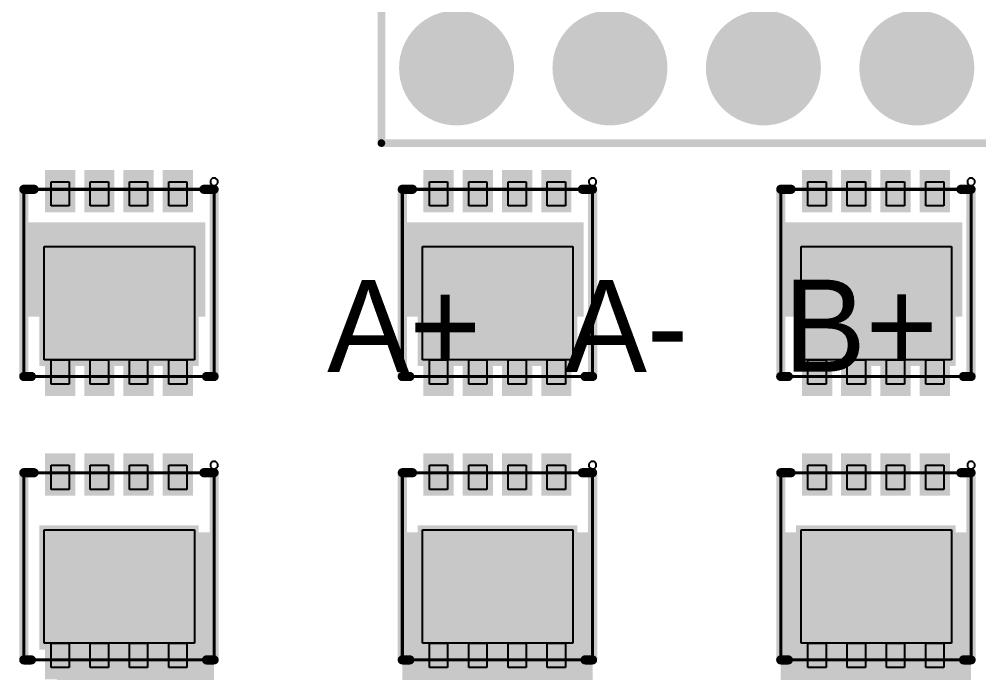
# Model space of a CAD drawing. Header units: millimetres. Extents: x 18.6 to 91.5, y 20.1 to 88.8.
# Drawn here: x 43.85 to 59.74, y 61.72 to 72.66 of the extents above; entities that cross this region are included whole.
import ezdxf

# ---------------------------------------------------------------- set-up
doc = ezdxf.new("R2010")
doc.units = ezdxf.units.MM
for name, color, linetype in [('BottomLayer', 5, 'Continuous'), ('BottomSolder', 6, 'Continuous'), ('Mechanical15', 56, 'Continuous'), ('Mechanical6', 56, 'Continuous'), ('MidLayer1', 16, 'Continuous'), ('MidLayer2', 76, 'Continuous'), ('MultiLayer', 9, 'Continuous'), ('PadHoleLayer', 156, 'Continuous'), ('TopLayer', 1, 'Continuous'), ('TopOverlay', 2, 'Continuous'), ('TopPaste', 8, 'Continuous'), ('TopSolder', 216, 'Continuous')]:
    doc.layers.add(name, color=color, linetype=linetype)

# ---------------------------------------------------------------- blocks, each defined once
blk = doc.blocks.new('PDFN3X3_8L_4')
at = {"layer": 'Mechanical15'}
for p, q in [((-1.125, 1.675), (-1.125, 1.675)), ((-1.125, 1.675), (-0.825, 1.675)), ((-1.125, 1.275), (-1.125, 1.675)), ((-0.825, 1.675), (-0.825, 1.275)), ((-0.475, 1.675), (-0.475, 1.675)), ((-0.475, 1.675), (-0.175, 1.675)), ((-0.475, 1.275), (-0.475, 1.675)), ((-0.175, 1.675), (-0.175, 1.275)), ((0.175, 1.675), (0.175, 1.675)), ((0.175, 1.675), (0.475, 1.675)), ((0.175, 1.275), (0.175, 1.675)), ((0.475, 1.675), (0.475, 1.275)), ((0.825, 1.675), (0.825, 1.675)), ((0.825, 1.675), (1.125, 1.675)), ((0.825, 1.275), (0.825, 1.675)), ((1.125, 1.675), (1.125, 1.275)), ((-1.25, 1.275), (-1.25, 1.275)), ((-1.25, 1.275), (1.24, 1.275)), ((-1.25, -0.605), (-1.25, 1.275)), ((-0.825, 1.275), (-1.125, 1.275)), ((-0.175, 1.275), (-0.475, 1.275)), ((0.475, 1.275), (0.175, 1.275)), ((1.125, 1.275), (0.825, 1.275)), ((1.24, 1.275), (1.24, -0.605)), ((1.24, -0.605), (-1.25, -0.605)), ((-1.125, -1.675), (-1.125, -1.275)), ((-1.125, -1.275), (-0.825, -1.275)), ((-0.825, -1.275), (-0.825, -1.675)), ((-0.475, -1.675), (-0.475, -1.275)), ((-0.475, -1.275), (-0.175, -1.275)), ((-0.175, -1.275), (-0.175, -1.675)), ((0.175, -1.675), (0.175, -1.275)), ((0.175, -1.275), (0.475, -1.275)), ((0.475, -1.275), (0.475, -1.675)), ((0.825, -1.675), (0.825, -1.275)), ((0.825, -1.275), (1.125, -1.275)), ((1.125, -1.275), (1.125, -1.675)), ((-1.6, -1.615), (-1.635, -1.65)), ((-1.635, -1.65), (-1.635, -1.675)), ((-1.635, -1.675), (-1.635, -1.7)), ((-1.635, -1.7), (-1.6, -1.735)), ((-1.55, -1.615), (-1.6, -1.615)), ((-1.6, -1.735), (-1.55, -1.735)), ((-1.515, -1.65), (-1.55, -1.615)), ((-1.55, -1.735), (-1.515, -1.7)), ((-1.515, -1.675), (-1.515, -1.65)), ((-1.515, -1.675), (-1.515, -1.675)), ((-1.515, -1.7), (-1.515, -1.675)), ((-0.825, -1.675), (-1.125, -1.675)), ((-0.825, -1.675), (-0.825, -1.675)), ((-0.175, -1.675), (-0.475, -1.675)), ((-0.175, -1.675), (-0.175, -1.675)), ((0.475, -1.675), (0.175, -1.675)), ((0.475, -1.675), (0.475, -1.675)), ((1.125, -1.675), (0.825, -1.675)), ((1.125, -1.675), (1.125, -1.675))]:
    blk.add_line(p, q, dxfattribs=at)
at = {"layer": 'Mechanical15', "const_width": 0.0508}
for points in [[(1.575, 1.55), (-1.575, 1.55)], [(-1.575, 1.55), (-1.575, -1.55)], [(1.575, 1.55), (1.575, -1.55)], [(1.575, -1.55), (-1.575, -1.55)]]:
    blk.add_lwpolyline(points, dxfattribs=at)
at = {"layer": 'Mechanical15', "const_width": 0.0254}
for points in [[(-1.588, 1.55, 1), (-1.562, 1.55, 1)], [(-1.588, 1.55, 1), (-1.562, 1.55, 1)], [(1.562, 1.55, 1), (1.588, 1.55, 1)], [(1.562, 1.55, 1), (1.588, 1.55, 1)], [(-1.588, -1.55, 1), (-1.562, -1.55, 1)], [(-1.588, -1.55, 1), (-1.562, -1.55, 1)], [(1.562, -1.55, 1), (1.588, -1.55, 1)], [(1.562, -1.55, 1), (1.588, -1.55, 1)]]:
    blk.add_lwpolyline(points, format="xyb", close=True, dxfattribs=at)
at = {"layer": 'TopLayer'}
for points in [[(-0.775, 1.82), (-1.175, 1.82), (-0.775, 1.22), (-1.175, 1.22)], [(-0.125, 1.82), (-0.525, 1.82), (-0.125, 1.22), (-0.525, 1.22)], [(0.525, 1.82), (0.125, 1.82), (0.525, 1.22), (0.125, 1.22)], [(1.175, 1.82), (0.775, 1.82), (1.175, 1.22), (0.775, 1.22)], [(-1.27, -0.628), (1.27, -0.628), (-1.27, 1.328), (1.27, 1.328)], [(-0.775, -1.22), (-1.175, -1.22), (-0.775, -1.82), (-1.175, -1.82)], [(-0.125, -1.22), (-0.525, -1.22), (-0.125, -1.82), (-0.525, -1.82)], [(0.525, -1.22), (0.125, -1.22), (0.525, -1.82), (0.125, -1.82)], [(1.175, -1.22), (0.775, -1.22), (1.175, -1.82), (0.775, -1.82)]]:
    blk.add_solid(points, dxfattribs=at)
at = {"layer": 'TopOverlay', "const_width": 0.152}
for points in [[(-1.575, 1.55), (-1.575, -1.55)], [(-1.45, 1.55), (-1.575, 1.55)], [(1.576, 1.55), (1.45, 1.55)], [(1.575, 1.55), (1.575, -1.55)], [(-1.406, -1.55), (-1.575, -1.55)], [(1.575, -1.55), (1.406, -1.55)]]:
    blk.add_lwpolyline(points, dxfattribs=at)
at = {"layer": 'TopOverlay', "const_width": 0.076}
for points in [[(-1.613, 1.55, 1), (-1.537, 1.55, 1)], [(-1.613, 1.55, 1), (-1.537, 1.55, 1)], [(-1.488, 1.55, 1), (-1.412, 1.55, 1)], [(1.412, 1.55, 1), (1.488, 1.55, 1)], [(1.537, 1.55, 1), (1.613, 1.55, 1)], [(1.538, 1.55, 1), (1.614, 1.55, 1)], [(-1.613, -1.55, 1), (-1.537, -1.55, 1)], [(-1.613, -1.55, 1), (-1.537, -1.55, 1)], [(-1.444, -1.55, 1), (-1.368, -1.55, 1)], [(1.368, -1.55, 1), (1.444, -1.55, 1)], [(1.537, -1.55, 1), (1.613, -1.55, 1)], [(1.537, -1.55, 1), (1.613, -1.55, 1)]]:
    blk.add_lwpolyline(points, format="xyb", close=True, dxfattribs=at)
at = {"layer": 'TopPaste'}
for points in [[(-0.775, 1.82), (-1.175, 1.82), (-0.775, 1.22), (-1.175, 1.22)], [(-0.125, 1.82), (-0.525, 1.82), (-0.125, 1.22), (-0.525, 1.22)], [(0.525, 1.82), (0.125, 1.82), (0.525, 1.22), (0.125, 1.22)], [(1.175, 1.82), (0.775, 1.82), (1.175, 1.22), (0.775, 1.22)], [(-1.27, -0.628), (1.27, -0.628), (-1.27, 1.328), (1.27, 1.328)], [(-0.775, -1.22), (-1.175, -1.22), (-0.775, -1.82), (-1.175, -1.82)], [(-0.125, -1.22), (-0.525, -1.22), (-0.125, -1.82), (-0.525, -1.82)], [(0.525, -1.22), (0.125, -1.22), (0.525, -1.82), (0.125, -1.82)], [(1.175, -1.22), (0.775, -1.22), (1.175, -1.82), (0.775, -1.82)]]:
    blk.add_solid(points, dxfattribs=at)
at = {"layer": 'TopSolder'}
for points in [[(-0.724, 1.871), (-1.226, 1.871), (-0.724, 1.169), (-1.226, 1.169)], [(-0.074, 1.871), (-0.576, 1.871), (-0.074, 1.169), (-0.576, 1.169)], [(0.576, 1.871), (0.074, 1.871), (0.576, 1.169), (0.074, 1.169)], [(1.226, 1.871), (0.724, 1.871), (1.226, 1.169), (0.724, 1.169)], [(-1.321, -0.679), (1.321, -0.679), (-1.321, 1.379), (1.321, 1.379)], [(-0.724, -1.169), (-1.226, -1.169), (-0.724, -1.871), (-1.226, -1.871)], [(-0.074, -1.169), (-0.576, -1.169), (-0.074, -1.871), (-0.576, -1.871)], [(0.576, -1.169), (0.074, -1.169), (0.576, -1.871), (0.074, -1.871)], [(1.226, -1.169), (0.724, -1.169), (1.226, -1.871), (0.724, -1.871)]]:
    blk.add_solid(points, dxfattribs=at)
blk = doc.blocks.new('PDFN3X3_8L_5')
at = {"layer": 'Mechanical15'}
for p, q in [((-1.125, 1.675), (-1.125, 1.675)), ((-1.125, 1.675), (-0.825, 1.675)), ((-1.125, 1.275), (-1.125, 1.675)), ((-0.825, 1.675), (-0.825, 1.275)), ((-0.475, 1.675), (-0.475, 1.675)), ((-0.475, 1.675), (-0.175, 1.675)), ((-0.475, 1.275), (-0.475, 1.675)), ((-0.175, 1.675), (-0.175, 1.275)), ((0.175, 1.675), (0.175, 1.675)), ((0.175, 1.675), (0.475, 1.675)), ((0.175, 1.275), (0.175, 1.675)), ((0.475, 1.675), (0.475, 1.275)), ((0.825, 1.675), (0.825, 1.675)), ((0.825, 1.675), (1.125, 1.675)), ((0.825, 1.275), (0.825, 1.675)), ((1.125, 1.675), (1.125, 1.275)), ((-1.25, 1.275), (-1.25, 1.275)), ((-1.25, 1.275), (1.24, 1.275)), ((-1.25, -0.605), (-1.25, 1.275)), ((-0.825, 1.275), (-1.125, 1.275)), ((-0.175, 1.275), (-0.475, 1.275)), ((0.475, 1.275), (0.175, 1.275)), ((1.125, 1.275), (0.825, 1.275)), ((1.24, 1.275), (1.24, -0.605)), ((1.24, -0.605), (-1.25, -0.605)), ((-1.125, -1.675), (-1.125, -1.275)), ((-1.125, -1.275), (-0.825, -1.275)), ((-0.825, -1.275), (-0.825, -1.675)), ((-0.475, -1.675), (-0.475, -1.275)), ((-0.475, -1.275), (-0.175, -1.275)), ((-0.175, -1.275), (-0.175, -1.675)), ((0.175, -1.675), (0.175, -1.275)), ((0.175, -1.275), (0.475, -1.275)), ((0.475, -1.275), (0.475, -1.675)), ((0.825, -1.675), (0.825, -1.275)), ((0.825, -1.275), (1.125, -1.275)), ((1.125, -1.275), (1.125, -1.675)), ((-1.6, -1.615), (-1.635, -1.65)), ((-1.635, -1.65), (-1.635, -1.675)), ((-1.635, -1.675), (-1.635, -1.7)), ((-1.635, -1.7), (-1.6, -1.735)), ((-1.55, -1.615), (-1.6, -1.615)), ((-1.6, -1.735), (-1.55, -1.735)), ((-1.515, -1.65), (-1.55, -1.615)), ((-1.55, -1.735), (-1.515, -1.7)), ((-1.515, -1.675), (-1.515, -1.65)), ((-1.515, -1.675), (-1.515, -1.675)), ((-1.515, -1.7), (-1.515, -1.675)), ((-0.825, -1.675), (-1.125, -1.675)), ((-0.825, -1.675), (-0.825, -1.675)), ((-0.175, -1.675), (-0.475, -1.675)), ((-0.175, -1.675), (-0.175, -1.675)), ((0.475, -1.675), (0.175, -1.675)), ((0.475, -1.675), (0.475, -1.675)), ((1.125, -1.675), (0.825, -1.675)), ((1.125, -1.675), (1.125, -1.675))]:
    blk.add_line(p, q, dxfattribs=at)
at = {"layer": 'Mechanical15', "const_width": 0.0508}
for points in [[(-1.575, 1.55), (-1.575, -1.55)], [(1.575, 1.55), (-1.575, 1.55)], [(1.575, 1.55), (1.575, -1.55)], [(1.575, -1.55), (-1.575, -1.55)]]:
    blk.add_lwpolyline(points, dxfattribs=at)
at = {"layer": 'Mechanical15', "const_width": 0.0254}
for points in [[(-1.588, 1.55, 1), (-1.562, 1.55, 1)], [(-1.588, 1.55, 1), (-1.562, 1.55, 1)], [(1.562, 1.55, 1), (1.588, 1.55, 1)], [(1.562, 1.55, 1), (1.588, 1.55, 1)], [(-1.588, -1.55, 1), (-1.562, -1.55, 1)], [(-1.588, -1.55, 1), (-1.562, -1.55, 1)], [(1.562, -1.55, 1), (1.588, -1.55, 1)], [(1.562, -1.55, 1), (1.588, -1.55, 1)]]:
    blk.add_lwpolyline(points, format="xyb", close=True, dxfattribs=at)
at = {"layer": 'TopLayer'}
for points in [[(-0.775, 1.82), (-1.175, 1.82), (-0.775, 1.22), (-1.175, 1.22)], [(-0.125, 1.82), (-0.525, 1.82), (-0.125, 1.22), (-0.525, 1.22)], [(0.525, 1.82), (0.125, 1.82), (0.525, 1.22), (0.125, 1.22)], [(1.175, 1.82), (0.775, 1.82), (1.175, 1.22), (0.775, 1.22)], [(-1.27, -0.628), (1.27, -0.628), (-1.27, 1.328), (1.27, 1.328)], [(-0.775, -1.22), (-1.175, -1.22), (-0.775, -1.82), (-1.175, -1.82)], [(-0.125, -1.22), (-0.525, -1.22), (-0.125, -1.82), (-0.525, -1.82)], [(0.525, -1.22), (0.125, -1.22), (0.525, -1.82), (0.125, -1.82)], [(1.175, -1.22), (0.775, -1.22), (1.175, -1.82), (0.775, -1.82)]]:
    blk.add_solid(points, dxfattribs=at)
at = {"layer": 'TopOverlay', "const_width": 0.152}
for points in [[(-1.45, 1.55), (-1.575, 1.55)], [(-1.575, 1.55), (-1.575, -1.55)], [(1.576, 1.55), (1.45, 1.55)], [(1.575, 1.55), (1.575, -1.55)], [(-1.406, -1.55), (-1.575, -1.55)], [(1.575, -1.55), (1.406, -1.55)]]:
    blk.add_lwpolyline(points, dxfattribs=at)
at = {"layer": 'TopOverlay', "const_width": 0.076}
for points in [[(-1.613, 1.55, 1), (-1.537, 1.55, 1)], [(-1.613, 1.55, 1), (-1.537, 1.55, 1)], [(-1.488, 1.55, 1), (-1.412, 1.55, 1)], [(1.412, 1.55, 1), (1.488, 1.55, 1)], [(1.537, 1.55, 1), (1.613, 1.55, 1)], [(1.538, 1.55, 1), (1.614, 1.55, 1)], [(-1.613, -1.55, 1), (-1.537, -1.55, 1)], [(-1.613, -1.55, 1), (-1.537, -1.55, 1)], [(-1.444, -1.55, 1), (-1.368, -1.55, 1)], [(1.368, -1.55, 1), (1.444, -1.55, 1)], [(1.537, -1.55, 1), (1.613, -1.55, 1)], [(1.537, -1.55, 1), (1.613, -1.55, 1)]]:
    blk.add_lwpolyline(points, format="xyb", close=True, dxfattribs=at)
at = {"layer": 'TopPaste'}
for points in [[(-0.775, 1.82), (-1.175, 1.82), (-0.775, 1.22), (-1.175, 1.22)], [(-0.125, 1.82), (-0.525, 1.82), (-0.125, 1.22), (-0.525, 1.22)], [(0.525, 1.82), (0.125, 1.82), (0.525, 1.22), (0.125, 1.22)], [(1.175, 1.82), (0.775, 1.82), (1.175, 1.22), (0.775, 1.22)], [(-1.27, -0.628), (1.27, -0.628), (-1.27, 1.328), (1.27, 1.328)], [(-0.775, -1.22), (-1.175, -1.22), (-0.775, -1.82), (-1.175, -1.82)], [(-0.125, -1.22), (-0.525, -1.22), (-0.125, -1.82), (-0.525, -1.82)], [(0.525, -1.22), (0.125, -1.22), (0.525, -1.82), (0.125, -1.82)], [(1.175, -1.22), (0.775, -1.22), (1.175, -1.82), (0.775, -1.82)]]:
    blk.add_solid(points, dxfattribs=at)
at = {"layer": 'TopSolder'}
for points in [[(-0.724, 1.871), (-1.226, 1.871), (-0.724, 1.169), (-1.226, 1.169)], [(-0.074, 1.871), (-0.576, 1.871), (-0.074, 1.169), (-0.576, 1.169)], [(0.576, 1.871), (0.074, 1.871), (0.576, 1.169), (0.074, 1.169)], [(1.226, 1.871), (0.724, 1.871), (1.226, 1.169), (0.724, 1.169)], [(-1.321, -0.679), (1.321, -0.679), (-1.321, 1.379), (1.321, 1.379)], [(-0.724, -1.169), (-1.226, -1.169), (-0.724, -1.871), (-1.226, -1.871)], [(-0.074, -1.169), (-0.576, -1.169), (-0.074, -1.871), (-0.576, -1.871)], [(0.576, -1.169), (0.074, -1.169), (0.576, -1.871), (0.074, -1.871)], [(1.226, -1.169), (0.724, -1.169), (1.226, -1.871), (0.724, -1.871)]]:
    blk.add_solid(points, dxfattribs=at)
blk = doc.blocks.new('PDFN3X3_8L_6')
at = {"layer": 'Mechanical15'}
for p, q in [((-1.125, 1.675), (-1.125, 1.675)), ((-1.125, 1.675), (-0.825, 1.675)), ((-1.125, 1.275), (-1.125, 1.675)), ((-0.825, 1.675), (-0.825, 1.275)), ((-0.475, 1.675), (-0.475, 1.675)), ((-0.475, 1.675), (-0.175, 1.675)), ((-0.475, 1.275), (-0.475, 1.675)), ((-0.175, 1.675), (-0.175, 1.275)), ((0.175, 1.675), (0.175, 1.675)), ((0.175, 1.675), (0.475, 1.675)), ((0.175, 1.275), (0.175, 1.675)), ((0.475, 1.675), (0.475, 1.275)), ((0.825, 1.675), (0.825, 1.675)), ((0.825, 1.675), (1.125, 1.675)), ((0.825, 1.275), (0.825, 1.675)), ((1.125, 1.675), (1.125, 1.275)), ((-1.25, 1.275), (-1.25, 1.275)), ((-1.25, 1.275), (1.24, 1.275)), ((-1.25, -0.605), (-1.25, 1.275)), ((-0.825, 1.275), (-1.125, 1.275)), ((-0.175, 1.275), (-0.475, 1.275)), ((0.475, 1.275), (0.175, 1.275)), ((1.125, 1.275), (0.825, 1.275)), ((1.24, 1.275), (1.24, -0.605)), ((1.24, -0.605), (-1.25, -0.605)), ((-1.125, -1.675), (-1.125, -1.275)), ((-1.125, -1.275), (-0.825, -1.275)), ((-0.825, -1.275), (-0.825, -1.675)), ((-0.475, -1.675), (-0.475, -1.275)), ((-0.475, -1.275), (-0.175, -1.275)), ((-0.175, -1.275), (-0.175, -1.675)), ((0.175, -1.675), (0.175, -1.275)), ((0.175, -1.275), (0.475, -1.275)), ((0.475, -1.275), (0.475, -1.675)), ((0.825, -1.675), (0.825, -1.275)), ((0.825, -1.275), (1.125, -1.275)), ((1.125, -1.275), (1.125, -1.675)), ((-1.6, -1.615), (-1.635, -1.65)), ((-1.635, -1.65), (-1.635, -1.675)), ((-1.635, -1.675), (-1.635, -1.7)), ((-1.635, -1.7), (-1.6, -1.735)), ((-1.55, -1.615), (-1.6, -1.615)), ((-1.6, -1.735), (-1.55, -1.735)), ((-1.515, -1.65), (-1.55, -1.615)), ((-1.55, -1.735), (-1.515, -1.7)), ((-1.515, -1.675), (-1.515, -1.65)), ((-1.515, -1.675), (-1.515, -1.675)), ((-1.515, -1.7), (-1.515, -1.675)), ((-0.825, -1.675), (-1.125, -1.675)), ((-0.825, -1.675), (-0.825, -1.675)), ((-0.175, -1.675), (-0.475, -1.675)), ((-0.175, -1.675), (-0.175, -1.675)), ((0.475, -1.675), (0.175, -1.675)), ((0.475, -1.675), (0.475, -1.675)), ((1.125, -1.675), (0.825, -1.675)), ((1.125, -1.675), (1.125, -1.675))]:
    blk.add_line(p, q, dxfattribs=at)
at = {"layer": 'Mechanical15', "const_width": 0.0508}
for points in [[(1.575, 1.55), (-1.575, 1.55)], [(-1.575, 1.55), (-1.575, -1.55)], [(1.575, 1.55), (1.575, -1.55)], [(1.575, -1.55), (-1.575, -1.55)]]:
    blk.add_lwpolyline(points, dxfattribs=at)
at = {"layer": 'Mechanical15', "const_width": 0.0254}
for points in [[(-1.588, 1.55, 1), (-1.562, 1.55, 1)], [(-1.588, 1.55, 1), (-1.562, 1.55, 1)], [(1.562, 1.55, 1), (1.588, 1.55, 1)], [(1.562, 1.55, 1), (1.588, 1.55, 1)], [(-1.588, -1.55, 1), (-1.562, -1.55, 1)], [(-1.588, -1.55, 1), (-1.562, -1.55, 1)], [(1.562, -1.55, 1), (1.588, -1.55, 1)], [(1.562, -1.55, 1), (1.588, -1.55, 1)]]:
    blk.add_lwpolyline(points, format="xyb", close=True, dxfattribs=at)
at = {"layer": 'TopLayer'}
for points in [[(-0.775, 1.82), (-1.175, 1.82), (-0.775, 1.22), (-1.175, 1.22)], [(-0.125, 1.82), (-0.525, 1.82), (-0.125, 1.22), (-0.525, 1.22)], [(0.525, 1.82), (0.125, 1.82), (0.525, 1.22), (0.125, 1.22)], [(1.175, 1.82), (0.775, 1.82), (1.175, 1.22), (0.775, 1.22)], [(-1.27, -0.628), (1.27, -0.628), (-1.27, 1.328), (1.27, 1.328)], [(-0.775, -1.22), (-1.175, -1.22), (-0.775, -1.82), (-1.175, -1.82)], [(-0.125, -1.22), (-0.525, -1.22), (-0.125, -1.82), (-0.525, -1.82)], [(0.525, -1.22), (0.125, -1.22), (0.525, -1.82), (0.125, -1.82)], [(1.175, -1.22), (0.775, -1.22), (1.175, -1.82), (0.775, -1.82)]]:
    blk.add_solid(points, dxfattribs=at)
at = {"layer": 'TopOverlay', "const_width": 0.152}
for points in [[(-1.575, 1.55), (-1.575, -1.55)], [(-1.45, 1.55), (-1.575, 1.55)], [(1.576, 1.55), (1.45, 1.55)], [(1.575, 1.55), (1.575, -1.55)], [(-1.406, -1.55), (-1.575, -1.55)], [(1.575, -1.55), (1.406, -1.55)]]:
    blk.add_lwpolyline(points, dxfattribs=at)
at = {"layer": 'TopOverlay', "const_width": 0.076}
for points in [[(-1.613, 1.55, 1), (-1.537, 1.55, 1)], [(-1.613, 1.55, 1), (-1.537, 1.55, 1)], [(-1.488, 1.55, 1), (-1.412, 1.55, 1)], [(1.412, 1.55, 1), (1.488, 1.55, 1)], [(1.537, 1.55, 1), (1.613, 1.55, 1)], [(1.538, 1.55, 1), (1.614, 1.55, 1)], [(-1.613, -1.55, 1), (-1.537, -1.55, 1)], [(-1.613, -1.55, 1), (-1.537, -1.55, 1)], [(-1.444, -1.55, 1), (-1.368, -1.55, 1)], [(1.368, -1.55, 1), (1.444, -1.55, 1)], [(1.537, -1.55, 1), (1.613, -1.55, 1)], [(1.537, -1.55, 1), (1.613, -1.55, 1)]]:
    blk.add_lwpolyline(points, format="xyb", close=True, dxfattribs=at)
at = {"layer": 'TopPaste'}
for points in [[(-0.775, 1.82), (-1.175, 1.82), (-0.775, 1.22), (-1.175, 1.22)], [(-0.125, 1.82), (-0.525, 1.82), (-0.125, 1.22), (-0.525, 1.22)], [(0.525, 1.82), (0.125, 1.82), (0.525, 1.22), (0.125, 1.22)], [(1.175, 1.82), (0.775, 1.82), (1.175, 1.22), (0.775, 1.22)], [(-1.27, -0.628), (1.27, -0.628), (-1.27, 1.328), (1.27, 1.328)], [(-0.775, -1.22), (-1.175, -1.22), (-0.775, -1.82), (-1.175, -1.82)], [(-0.125, -1.22), (-0.525, -1.22), (-0.125, -1.82), (-0.525, -1.82)], [(0.525, -1.22), (0.125, -1.22), (0.525, -1.82), (0.125, -1.82)], [(1.175, -1.22), (0.775, -1.22), (1.175, -1.82), (0.775, -1.82)]]:
    blk.add_solid(points, dxfattribs=at)
at = {"layer": 'TopSolder'}
for points in [[(-0.724, 1.871), (-1.226, 1.871), (-0.724, 1.169), (-1.226, 1.169)], [(-0.074, 1.871), (-0.576, 1.871), (-0.074, 1.169), (-0.576, 1.169)], [(0.576, 1.871), (0.074, 1.871), (0.576, 1.169), (0.074, 1.169)], [(1.226, 1.871), (0.724, 1.871), (1.226, 1.169), (0.724, 1.169)], [(-1.321, -0.679), (1.321, -0.679), (-1.321, 1.379), (1.321, 1.379)], [(-0.724, -1.169), (-1.226, -1.169), (-0.724, -1.871), (-1.226, -1.871)], [(-0.074, -1.169), (-0.576, -1.169), (-0.074, -1.871), (-0.576, -1.871)], [(0.576, -1.169), (0.074, -1.169), (0.576, -1.871), (0.074, -1.871)], [(1.226, -1.169), (0.724, -1.169), (1.226, -1.871), (0.724, -1.871)]]:
    blk.add_solid(points, dxfattribs=at)
blk = doc.blocks.new('PDFN3X3_8L_7')
at = {"layer": 'Mechanical15'}
for p, q in [((-1.125, 1.675), (-1.125, 1.675)), ((-1.125, 1.675), (-0.825, 1.675)), ((-1.125, 1.275), (-1.125, 1.675)), ((-0.825, 1.675), (-0.825, 1.275)), ((-0.475, 1.675), (-0.475, 1.675)), ((-0.475, 1.675), (-0.175, 1.675)), ((-0.475, 1.275), (-0.475, 1.675)), ((-0.175, 1.675), (-0.175, 1.275)), ((0.175, 1.675), (0.175, 1.675)), ((0.175, 1.675), (0.475, 1.675)), ((0.175, 1.275), (0.175, 1.675)), ((0.475, 1.675), (0.475, 1.275)), ((0.825, 1.675), (0.825, 1.675)), ((0.825, 1.675), (1.125, 1.675)), ((0.825, 1.275), (0.825, 1.675)), ((1.125, 1.675), (1.125, 1.275)), ((-1.25, 1.275), (-1.25, 1.275)), ((-1.25, 1.275), (1.24, 1.275)), ((-1.25, -0.605), (-1.25, 1.275)), ((-0.825, 1.275), (-1.125, 1.275)), ((-0.175, 1.275), (-0.475, 1.275)), ((0.475, 1.275), (0.175, 1.275)), ((1.125, 1.275), (0.825, 1.275)), ((1.24, 1.275), (1.24, -0.605)), ((1.24, -0.605), (-1.25, -0.605)), ((-1.125, -1.675), (-1.125, -1.275)), ((-1.125, -1.275), (-0.825, -1.275)), ((-0.825, -1.275), (-0.825, -1.675)), ((-0.475, -1.675), (-0.475, -1.275)), ((-0.475, -1.275), (-0.175, -1.275)), ((-0.175, -1.275), (-0.175, -1.675)), ((0.175, -1.675), (0.175, -1.275)), ((0.175, -1.275), (0.475, -1.275)), ((0.475, -1.275), (0.475, -1.675)), ((0.825, -1.675), (0.825, -1.275)), ((0.825, -1.275), (1.125, -1.275)), ((1.125, -1.275), (1.125, -1.675)), ((-1.6, -1.615), (-1.635, -1.65)), ((-1.635, -1.65), (-1.635, -1.675)), ((-1.635, -1.675), (-1.635, -1.7)), ((-1.635, -1.7), (-1.6, -1.735)), ((-1.55, -1.615), (-1.6, -1.615)), ((-1.6, -1.735), (-1.55, -1.735)), ((-1.515, -1.65), (-1.55, -1.615)), ((-1.55, -1.735), (-1.515, -1.7)), ((-1.515, -1.675), (-1.515, -1.65)), ((-1.515, -1.675), (-1.515, -1.675)), ((-1.515, -1.7), (-1.515, -1.675)), ((-0.825, -1.675), (-1.125, -1.675)), ((-0.825, -1.675), (-0.825, -1.675)), ((-0.175, -1.675), (-0.475, -1.675)), ((-0.175, -1.675), (-0.175, -1.675)), ((0.475, -1.675), (0.175, -1.675)), ((0.475, -1.675), (0.475, -1.675)), ((1.125, -1.675), (0.825, -1.675)), ((1.125, -1.675), (1.125, -1.675))]:
    blk.add_line(p, q, dxfattribs=at)
at = {"layer": 'Mechanical15', "const_width": 0.0508}
for points in [[(-1.575, 1.55), (-1.575, -1.55)], [(1.575, 1.55), (-1.575, 1.55)], [(1.575, 1.55), (1.575, -1.55)], [(1.575, -1.55), (-1.575, -1.55)]]:
    blk.add_lwpolyline(points, dxfattribs=at)
at = {"layer": 'Mechanical15', "const_width": 0.0254}
for points in [[(-1.588, 1.55, 1), (-1.562, 1.55, 1)], [(-1.588, 1.55, 1), (-1.562, 1.55, 1)], [(1.562, 1.55, 1), (1.588, 1.55, 1)], [(1.562, 1.55, 1), (1.588, 1.55, 1)], [(-1.588, -1.55, 1), (-1.562, -1.55, 1)], [(-1.588, -1.55, 1), (-1.562, -1.55, 1)], [(1.562, -1.55, 1), (1.588, -1.55, 1)], [(1.562, -1.55, 1), (1.588, -1.55, 1)]]:
    blk.add_lwpolyline(points, format="xyb", close=True, dxfattribs=at)
at = {"layer": 'TopLayer'}
for points in [[(-0.775, 1.82), (-1.175, 1.82), (-0.775, 1.22), (-1.175, 1.22)], [(-0.125, 1.82), (-0.525, 1.82), (-0.125, 1.22), (-0.525, 1.22)], [(0.525, 1.82), (0.125, 1.82), (0.525, 1.22), (0.125, 1.22)], [(1.175, 1.82), (0.775, 1.82), (1.175, 1.22), (0.775, 1.22)], [(-1.27, -0.628), (1.27, -0.628), (-1.27, 1.328), (1.27, 1.328)], [(-0.775, -1.22), (-1.175, -1.22), (-0.775, -1.82), (-1.175, -1.82)], [(-0.125, -1.22), (-0.525, -1.22), (-0.125, -1.82), (-0.525, -1.82)], [(0.525, -1.22), (0.125, -1.22), (0.525, -1.82), (0.125, -1.82)], [(1.175, -1.22), (0.775, -1.22), (1.175, -1.82), (0.775, -1.82)]]:
    blk.add_solid(points, dxfattribs=at)
at = {"layer": 'TopOverlay', "const_width": 0.152}
for points in [[(-1.45, 1.55), (-1.575, 1.55)], [(-1.575, 1.55), (-1.575, -1.55)], [(1.576, 1.55), (1.45, 1.55)], [(1.575, 1.55), (1.575, -1.55)], [(-1.406, -1.55), (-1.575, -1.55)], [(1.575, -1.55), (1.406, -1.55)]]:
    blk.add_lwpolyline(points, dxfattribs=at)
at = {"layer": 'TopOverlay', "const_width": 0.076}
for points in [[(-1.613, 1.55, 1), (-1.537, 1.55, 1)], [(-1.613, 1.55, 1), (-1.537, 1.55, 1)], [(-1.488, 1.55, 1), (-1.412, 1.55, 1)], [(1.412, 1.55, 1), (1.488, 1.55, 1)], [(1.537, 1.55, 1), (1.613, 1.55, 1)], [(1.538, 1.55, 1), (1.614, 1.55, 1)], [(-1.613, -1.55, 1), (-1.537, -1.55, 1)], [(-1.613, -1.55, 1), (-1.537, -1.55, 1)], [(-1.444, -1.55, 1), (-1.368, -1.55, 1)], [(1.368, -1.55, 1), (1.444, -1.55, 1)], [(1.537, -1.55, 1), (1.613, -1.55, 1)], [(1.537, -1.55, 1), (1.613, -1.55, 1)]]:
    blk.add_lwpolyline(points, format="xyb", close=True, dxfattribs=at)
at = {"layer": 'TopPaste'}
for points in [[(-0.775, 1.82), (-1.175, 1.82), (-0.775, 1.22), (-1.175, 1.22)], [(-0.125, 1.82), (-0.525, 1.82), (-0.125, 1.22), (-0.525, 1.22)], [(0.525, 1.82), (0.125, 1.82), (0.525, 1.22), (0.125, 1.22)], [(1.175, 1.82), (0.775, 1.82), (1.175, 1.22), (0.775, 1.22)], [(-1.27, -0.628), (1.27, -0.628), (-1.27, 1.328), (1.27, 1.328)], [(-0.775, -1.22), (-1.175, -1.22), (-0.775, -1.82), (-1.175, -1.82)], [(-0.125, -1.22), (-0.525, -1.22), (-0.125, -1.82), (-0.525, -1.82)], [(0.525, -1.22), (0.125, -1.22), (0.525, -1.82), (0.125, -1.82)], [(1.175, -1.22), (0.775, -1.22), (1.175, -1.82), (0.775, -1.82)]]:
    blk.add_solid(points, dxfattribs=at)
at = {"layer": 'TopSolder'}
for points in [[(-0.724, 1.871), (-1.226, 1.871), (-0.724, 1.169), (-1.226, 1.169)], [(-0.074, 1.871), (-0.576, 1.871), (-0.074, 1.169), (-0.576, 1.169)], [(0.576, 1.871), (0.074, 1.871), (0.576, 1.169), (0.074, 1.169)], [(1.226, 1.871), (0.724, 1.871), (1.226, 1.169), (0.724, 1.169)], [(-1.321, -0.679), (1.321, -0.679), (-1.321, 1.379), (1.321, 1.379)], [(-0.724, -1.169), (-1.226, -1.169), (-0.724, -1.871), (-1.226, -1.871)], [(-0.074, -1.169), (-0.576, -1.169), (-0.074, -1.871), (-0.576, -1.871)], [(0.576, -1.169), (0.074, -1.169), (0.576, -1.871), (0.074, -1.871)], [(1.226, -1.169), (0.724, -1.169), (1.226, -1.871), (0.724, -1.871)]]:
    blk.add_solid(points, dxfattribs=at)
blk = doc.blocks.new('PDFN3X3_8L_8')
at = {"layer": 'Mechanical15'}
for p, q in [((-1.125, 1.675), (-1.125, 1.675)), ((-1.125, 1.675), (-0.825, 1.675)), ((-1.125, 1.275), (-1.125, 1.675)), ((-0.825, 1.675), (-0.825, 1.275)), ((-0.475, 1.675), (-0.475, 1.675)), ((-0.475, 1.675), (-0.175, 1.675)), ((-0.475, 1.275), (-0.475, 1.675)), ((-0.175, 1.675), (-0.175, 1.275)), ((0.175, 1.675), (0.175, 1.675)), ((0.175, 1.675), (0.475, 1.675)), ((0.175, 1.275), (0.175, 1.675)), ((0.475, 1.675), (0.475, 1.275)), ((0.825, 1.675), (0.825, 1.675)), ((0.825, 1.675), (1.125, 1.675)), ((0.825, 1.275), (0.825, 1.675)), ((1.125, 1.675), (1.125, 1.275)), ((-1.25, 1.275), (-1.25, 1.275)), ((-1.25, 1.275), (1.24, 1.275)), ((-1.25, -0.605), (-1.25, 1.275)), ((-0.825, 1.275), (-1.125, 1.275)), ((-0.175, 1.275), (-0.475, 1.275)), ((0.475, 1.275), (0.175, 1.275)), ((1.125, 1.275), (0.825, 1.275)), ((1.24, 1.275), (1.24, -0.605)), ((1.24, -0.605), (-1.25, -0.605)), ((-1.125, -1.675), (-1.125, -1.275)), ((-1.125, -1.275), (-0.825, -1.275)), ((-0.825, -1.275), (-0.825, -1.675)), ((-0.475, -1.675), (-0.475, -1.275)), ((-0.475, -1.275), (-0.175, -1.275)), ((-0.175, -1.275), (-0.175, -1.675)), ((0.175, -1.675), (0.175, -1.275)), ((0.175, -1.275), (0.475, -1.275)), ((0.475, -1.275), (0.475, -1.675)), ((0.825, -1.675), (0.825, -1.275)), ((0.825, -1.275), (1.125, -1.275)), ((1.125, -1.275), (1.125, -1.675)), ((-1.6, -1.615), (-1.635, -1.65)), ((-1.635, -1.65), (-1.635, -1.675)), ((-1.635, -1.675), (-1.635, -1.7)), ((-1.635, -1.7), (-1.6, -1.735)), ((-1.55, -1.615), (-1.6, -1.615)), ((-1.6, -1.735), (-1.55, -1.735)), ((-1.515, -1.65), (-1.55, -1.615)), ((-1.55, -1.735), (-1.515, -1.7)), ((-1.515, -1.675), (-1.515, -1.65)), ((-1.515, -1.675), (-1.515, -1.675)), ((-1.515, -1.7), (-1.515, -1.675)), ((-0.825, -1.675), (-1.125, -1.675)), ((-0.825, -1.675), (-0.825, -1.675)), ((-0.175, -1.675), (-0.475, -1.675)), ((-0.175, -1.675), (-0.175, -1.675)), ((0.475, -1.675), (0.175, -1.675)), ((0.475, -1.675), (0.475, -1.675)), ((1.125, -1.675), (0.825, -1.675)), ((1.125, -1.675), (1.125, -1.675))]:
    blk.add_line(p, q, dxfattribs=at)
at = {"layer": 'Mechanical15', "const_width": 0.0508}
for points in [[(1.575, 1.55), (-1.575, 1.55)], [(-1.575, 1.55), (-1.575, -1.55)], [(1.575, 1.55), (1.575, -1.55)], [(1.575, -1.55), (-1.575, -1.55)]]:
    blk.add_lwpolyline(points, dxfattribs=at)
at = {"layer": 'Mechanical15', "const_width": 0.0254}
for points in [[(-1.588, 1.55, 1), (-1.562, 1.55, 1)], [(-1.588, 1.55, 1), (-1.562, 1.55, 1)], [(1.562, 1.55, 1), (1.588, 1.55, 1)], [(1.562, 1.55, 1), (1.588, 1.55, 1)], [(-1.588, -1.55, 1), (-1.562, -1.55, 1)], [(-1.588, -1.55, 1), (-1.562, -1.55, 1)], [(1.562, -1.55, 1), (1.588, -1.55, 1)], [(1.562, -1.55, 1), (1.588, -1.55, 1)]]:
    blk.add_lwpolyline(points, format="xyb", close=True, dxfattribs=at)
at = {"layer": 'TopLayer'}
for points in [[(-0.775, 1.82), (-1.175, 1.82), (-0.775, 1.22), (-1.175, 1.22)], [(-0.125, 1.82), (-0.525, 1.82), (-0.125, 1.22), (-0.525, 1.22)], [(0.525, 1.82), (0.125, 1.82), (0.525, 1.22), (0.125, 1.22)], [(1.175, 1.82), (0.775, 1.82), (1.175, 1.22), (0.775, 1.22)], [(-1.27, -0.628), (1.27, -0.628), (-1.27, 1.328), (1.27, 1.328)], [(-0.775, -1.22), (-1.175, -1.22), (-0.775, -1.82), (-1.175, -1.82)], [(-0.125, -1.22), (-0.525, -1.22), (-0.125, -1.82), (-0.525, -1.82)], [(0.525, -1.22), (0.125, -1.22), (0.525, -1.82), (0.125, -1.82)], [(1.175, -1.22), (0.775, -1.22), (1.175, -1.82), (0.775, -1.82)]]:
    blk.add_solid(points, dxfattribs=at)
at = {"layer": 'TopOverlay', "const_width": 0.152}
for points in [[(-1.575, 1.55), (-1.575, -1.55)], [(-1.45, 1.55), (-1.575, 1.55)], [(1.576, 1.55), (1.45, 1.55)], [(1.575, 1.55), (1.575, -1.55)], [(-1.406, -1.55), (-1.575, -1.55)], [(1.575, -1.55), (1.406, -1.55)]]:
    blk.add_lwpolyline(points, dxfattribs=at)
at = {"layer": 'TopOverlay', "const_width": 0.076}
for points in [[(-1.613, 1.55, 1), (-1.537, 1.55, 1)], [(-1.613, 1.55, 1), (-1.537, 1.55, 1)], [(-1.488, 1.55, 1), (-1.412, 1.55, 1)], [(1.412, 1.55, 1), (1.488, 1.55, 1)], [(1.537, 1.55, 1), (1.613, 1.55, 1)], [(1.538, 1.55, 1), (1.614, 1.55, 1)], [(-1.613, -1.55, 1), (-1.537, -1.55, 1)], [(-1.613, -1.55, 1), (-1.537, -1.55, 1)], [(-1.444, -1.55, 1), (-1.368, -1.55, 1)], [(1.368, -1.55, 1), (1.444, -1.55, 1)], [(1.537, -1.55, 1), (1.613, -1.55, 1)], [(1.537, -1.55, 1), (1.613, -1.55, 1)]]:
    blk.add_lwpolyline(points, format="xyb", close=True, dxfattribs=at)
at = {"layer": 'TopPaste'}
for points in [[(-0.775, 1.82), (-1.175, 1.82), (-0.775, 1.22), (-1.175, 1.22)], [(-0.125, 1.82), (-0.525, 1.82), (-0.125, 1.22), (-0.525, 1.22)], [(0.525, 1.82), (0.125, 1.82), (0.525, 1.22), (0.125, 1.22)], [(1.175, 1.82), (0.775, 1.82), (1.175, 1.22), (0.775, 1.22)], [(-1.27, -0.628), (1.27, -0.628), (-1.27, 1.328), (1.27, 1.328)], [(-0.775, -1.22), (-1.175, -1.22), (-0.775, -1.82), (-1.175, -1.82)], [(-0.125, -1.22), (-0.525, -1.22), (-0.125, -1.82), (-0.525, -1.82)], [(0.525, -1.22), (0.125, -1.22), (0.525, -1.82), (0.125, -1.82)], [(1.175, -1.22), (0.775, -1.22), (1.175, -1.82), (0.775, -1.82)]]:
    blk.add_solid(points, dxfattribs=at)
at = {"layer": 'TopSolder'}
for points in [[(-0.724, 1.871), (-1.226, 1.871), (-0.724, 1.169), (-1.226, 1.169)], [(-0.074, 1.871), (-0.576, 1.871), (-0.074, 1.169), (-0.576, 1.169)], [(0.576, 1.871), (0.074, 1.871), (0.576, 1.169), (0.074, 1.169)], [(1.226, 1.871), (0.724, 1.871), (1.226, 1.169), (0.724, 1.169)], [(-1.321, -0.679), (1.321, -0.679), (-1.321, 1.379), (1.321, 1.379)], [(-0.724, -1.169), (-1.226, -1.169), (-0.724, -1.871), (-1.226, -1.871)], [(-0.074, -1.169), (-0.576, -1.169), (-0.074, -1.871), (-0.576, -1.871)], [(0.576, -1.169), (0.074, -1.169), (0.576, -1.871), (0.074, -1.871)], [(1.226, -1.169), (0.724, -1.169), (1.226, -1.871), (0.724, -1.871)]]:
    blk.add_solid(points, dxfattribs=at)
blk = doc.blocks.new('PDFN3X3_8L_9')
at = {"layer": 'Mechanical15'}
for p, q in [((-1.125, 1.675), (-1.125, 1.675)), ((-1.125, 1.675), (-0.825, 1.675)), ((-1.125, 1.275), (-1.125, 1.675)), ((-0.825, 1.675), (-0.825, 1.275)), ((-0.475, 1.675), (-0.475, 1.675)), ((-0.475, 1.675), (-0.175, 1.675)), ((-0.475, 1.275), (-0.475, 1.675)), ((-0.175, 1.675), (-0.175, 1.275)), ((0.175, 1.675), (0.175, 1.675)), ((0.175, 1.675), (0.475, 1.675)), ((0.175, 1.275), (0.175, 1.675)), ((0.475, 1.675), (0.475, 1.275)), ((0.825, 1.675), (0.825, 1.675)), ((0.825, 1.675), (1.125, 1.675)), ((0.825, 1.275), (0.825, 1.675)), ((1.125, 1.675), (1.125, 1.275)), ((-1.25, 1.275), (-1.25, 1.275)), ((-1.25, 1.275), (1.24, 1.275)), ((-1.25, -0.605), (-1.25, 1.275)), ((-0.825, 1.275), (-1.125, 1.275)), ((-0.175, 1.275), (-0.475, 1.275)), ((0.475, 1.275), (0.175, 1.275)), ((1.125, 1.275), (0.825, 1.275)), ((1.24, 1.275), (1.24, -0.605)), ((1.24, -0.605), (-1.25, -0.605)), ((-1.125, -1.675), (-1.125, -1.275)), ((-1.125, -1.275), (-0.825, -1.275)), ((-0.825, -1.275), (-0.825, -1.675)), ((-0.475, -1.675), (-0.475, -1.275)), ((-0.475, -1.275), (-0.175, -1.275)), ((-0.175, -1.275), (-0.175, -1.675)), ((0.175, -1.675), (0.175, -1.275)), ((0.175, -1.275), (0.475, -1.275)), ((0.475, -1.275), (0.475, -1.675)), ((0.825, -1.675), (0.825, -1.275)), ((0.825, -1.275), (1.125, -1.275)), ((1.125, -1.275), (1.125, -1.675)), ((-1.6, -1.615), (-1.635, -1.65)), ((-1.635, -1.65), (-1.635, -1.675)), ((-1.635, -1.675), (-1.635, -1.7)), ((-1.635, -1.7), (-1.6, -1.735)), ((-1.55, -1.615), (-1.6, -1.615)), ((-1.6, -1.735), (-1.55, -1.735)), ((-1.515, -1.65), (-1.55, -1.615)), ((-1.55, -1.735), (-1.515, -1.7)), ((-1.515, -1.675), (-1.515, -1.65)), ((-1.515, -1.675), (-1.515, -1.675)), ((-1.515, -1.7), (-1.515, -1.675)), ((-0.825, -1.675), (-1.125, -1.675)), ((-0.825, -1.675), (-0.825, -1.675)), ((-0.175, -1.675), (-0.475, -1.675)), ((-0.175, -1.675), (-0.175, -1.675)), ((0.475, -1.675), (0.175, -1.675)), ((0.475, -1.675), (0.475, -1.675)), ((1.125, -1.675), (0.825, -1.675)), ((1.125, -1.675), (1.125, -1.675))]:
    blk.add_line(p, q, dxfattribs=at)
at = {"layer": 'Mechanical15', "const_width": 0.0508}
for points in [[(-1.575, 1.55), (-1.575, -1.55)], [(1.575, 1.55), (-1.575, 1.55)], [(1.575, 1.55), (1.575, -1.55)], [(1.575, -1.55), (-1.575, -1.55)]]:
    blk.add_lwpolyline(points, dxfattribs=at)
at = {"layer": 'Mechanical15', "const_width": 0.0254}
for points in [[(-1.588, 1.55, 1), (-1.562, 1.55, 1)], [(-1.588, 1.55, 1), (-1.562, 1.55, 1)], [(1.562, 1.55, 1), (1.588, 1.55, 1)], [(1.562, 1.55, 1), (1.588, 1.55, 1)], [(-1.588, -1.55, 1), (-1.562, -1.55, 1)], [(-1.588, -1.55, 1), (-1.562, -1.55, 1)], [(1.562, -1.55, 1), (1.588, -1.55, 1)], [(1.562, -1.55, 1), (1.588, -1.55, 1)]]:
    blk.add_lwpolyline(points, format="xyb", close=True, dxfattribs=at)
at = {"layer": 'TopLayer'}
for points in [[(-0.775, 1.82), (-1.175, 1.82), (-0.775, 1.22), (-1.175, 1.22)], [(-0.125, 1.82), (-0.525, 1.82), (-0.125, 1.22), (-0.525, 1.22)], [(0.525, 1.82), (0.125, 1.82), (0.525, 1.22), (0.125, 1.22)], [(1.175, 1.82), (0.775, 1.82), (1.175, 1.22), (0.775, 1.22)], [(-1.27, -0.628), (1.27, -0.628), (-1.27, 1.328), (1.27, 1.328)], [(-0.775, -1.22), (-1.175, -1.22), (-0.775, -1.82), (-1.175, -1.82)], [(-0.125, -1.22), (-0.525, -1.22), (-0.125, -1.82), (-0.525, -1.82)], [(0.525, -1.22), (0.125, -1.22), (0.525, -1.82), (0.125, -1.82)], [(1.175, -1.22), (0.775, -1.22), (1.175, -1.82), (0.775, -1.82)]]:
    blk.add_solid(points, dxfattribs=at)
at = {"layer": 'TopOverlay', "const_width": 0.152}
for points in [[(-1.45, 1.55), (-1.575, 1.55)], [(-1.575, 1.55), (-1.575, -1.55)], [(1.576, 1.55), (1.45, 1.55)], [(1.575, 1.55), (1.575, -1.55)], [(-1.406, -1.55), (-1.575, -1.55)], [(1.575, -1.55), (1.406, -1.55)]]:
    blk.add_lwpolyline(points, dxfattribs=at)
at = {"layer": 'TopOverlay', "const_width": 0.076}
for points in [[(-1.613, 1.55, 1), (-1.537, 1.55, 1)], [(-1.613, 1.55, 1), (-1.537, 1.55, 1)], [(-1.488, 1.55, 1), (-1.412, 1.55, 1)], [(1.412, 1.55, 1), (1.488, 1.55, 1)], [(1.537, 1.55, 1), (1.613, 1.55, 1)], [(1.538, 1.55, 1), (1.614, 1.55, 1)], [(-1.613, -1.55, 1), (-1.537, -1.55, 1)], [(-1.613, -1.55, 1), (-1.537, -1.55, 1)], [(-1.444, -1.55, 1), (-1.368, -1.55, 1)], [(1.368, -1.55, 1), (1.444, -1.55, 1)], [(1.537, -1.55, 1), (1.613, -1.55, 1)], [(1.537, -1.55, 1), (1.613, -1.55, 1)]]:
    blk.add_lwpolyline(points, format="xyb", close=True, dxfattribs=at)
at = {"layer": 'TopPaste'}
for points in [[(-0.775, 1.82), (-1.175, 1.82), (-0.775, 1.22), (-1.175, 1.22)], [(-0.125, 1.82), (-0.525, 1.82), (-0.125, 1.22), (-0.525, 1.22)], [(0.525, 1.82), (0.125, 1.82), (0.525, 1.22), (0.125, 1.22)], [(1.175, 1.82), (0.775, 1.82), (1.175, 1.22), (0.775, 1.22)], [(-1.27, -0.628), (1.27, -0.628), (-1.27, 1.328), (1.27, 1.328)], [(-0.775, -1.22), (-1.175, -1.22), (-0.775, -1.82), (-1.175, -1.82)], [(-0.125, -1.22), (-0.525, -1.22), (-0.125, -1.82), (-0.525, -1.82)], [(0.525, -1.22), (0.125, -1.22), (0.525, -1.82), (0.125, -1.82)], [(1.175, -1.22), (0.775, -1.22), (1.175, -1.82), (0.775, -1.82)]]:
    blk.add_solid(points, dxfattribs=at)
at = {"layer": 'TopSolder'}
for points in [[(-0.724, 1.871), (-1.226, 1.871), (-0.724, 1.169), (-1.226, 1.169)], [(-0.074, 1.871), (-0.576, 1.871), (-0.074, 1.169), (-0.576, 1.169)], [(0.576, 1.871), (0.074, 1.871), (0.576, 1.169), (0.074, 1.169)], [(1.226, 1.871), (0.724, 1.871), (1.226, 1.169), (0.724, 1.169)], [(-1.321, -0.679), (1.321, -0.679), (-1.321, 1.379), (1.321, 1.379)], [(-0.724, -1.169), (-1.226, -1.169), (-0.724, -1.871), (-1.226, -1.871)], [(-0.074, -1.169), (-0.576, -1.169), (-0.074, -1.871), (-0.576, -1.871)], [(0.576, -1.169), (0.074, -1.169), (0.576, -1.871), (0.074, -1.871)], [(1.226, -1.169), (0.724, -1.169), (1.226, -1.871), (0.724, -1.871)]]:
    blk.add_solid(points, dxfattribs=at)
blk = doc.blocks.new('HDR1X4_18')
at = {"layer": 'BottomLayer', "const_width": 0.85}
for points in [[(-4.235, 0, 1), (-3.385, 0, 1)], [(-1.695, 0, 1), (-0.845, 0, 1)], [(0.845, 0, 1), (1.695, 0, 1)], [(3.385, 0, 1), (4.235, 0, 1)]]:
    blk.add_lwpolyline(points, format="xyb", close=True, dxfattribs=at)
at = {"layer": 'BottomSolder', "const_width": 0.952}
for points in [[(-4.286, 0, 1), (-3.334, 0, 1)], [(-1.746, 0, 1), (-0.794, 0, 1)], [(0.794, 0, 1), (1.746, 0, 1)], [(3.334, 0, 1), (4.286, 0, 1)]]:
    blk.add_lwpolyline(points, format="xyb", close=True, dxfattribs=at)
at = {"layer": 'MidLayer1', "const_width": 0.85}
for points in [[(-4.235, 0, 1), (-3.385, 0, 1)], [(-1.695, 0, 1), (-0.845, 0, 1)], [(0.845, 0, 1), (1.695, 0, 1)], [(3.385, 0, 1), (4.235, 0, 1)]]:
    blk.add_lwpolyline(points, format="xyb", close=True, dxfattribs=at)
at = {"layer": 'MidLayer2', "const_width": 0.85}
for points in [[(-4.235, 0, 1), (-3.385, 0, 1)], [(-1.695, 0, 1), (-0.845, 0, 1)], [(0.845, 0, 1), (1.695, 0, 1)], [(3.385, 0, 1), (4.235, 0, 1)]]:
    blk.add_lwpolyline(points, format="xyb", close=True, dxfattribs=at)
at = {"layer": 'MultiLayer', "const_width": 0.85}
for points in [[(-4.235, 0, 1), (-3.385, 0, 1)], [(-1.695, 0, 1), (-0.845, 0, 1)], [(0.845, 0, 1), (1.695, 0, 1)], [(3.385, 0, 1), (4.235, 0, 1)]]:
    blk.add_lwpolyline(points, format="xyb", close=True, dxfattribs=at)
at = {"layer": 'PadHoleLayer', "const_width": 0.415}
for points in [[(-4.018, 0, 1), (-3.602, 0, 1)], [(-1.478, 0, 1), (-1.062, 0, 1)], [(1.062, 0, 1), (1.478, 0, 1)], [(3.602, 0, 1), (4.018, 0, 1)]]:
    blk.add_lwpolyline(points, format="xyb", close=True, dxfattribs=at)
at = {"layer": 'TopLayer', "const_width": 0.85}
for points in [[(-4.235, 0, 1), (-3.385, 0, 1)], [(-1.695, 0, 1), (-0.845, 0, 1)], [(0.845, 0, 1), (1.695, 0, 1)], [(3.385, 0, 1), (4.235, 0, 1)]]:
    blk.add_lwpolyline(points, format="xyb", close=True, dxfattribs=at)
at = {"layer": 'TopOverlay', "const_width": 0.127}
for points in [[(-5.055, 1.245), (-5.055, -1.245)], [(5.055, 1.245), (-5.055, 1.245)], [(5.055, 1.245), (5.055, -1.245)], [(5.055, -1.245), (-5.055, -1.245)]]:
    blk.add_lwpolyline(points, dxfattribs=at)
at = {"layer": 'TopOverlay', "const_width": 0.0635}
for points in [[(-5.086, 1.245, 1), (-5.023, 1.245, 1)], [(-5.086, 1.245, 1), (-5.023, 1.245, 1)], [(5.023, 1.245, 1), (5.086, 1.245, 1)], [(5.023, 1.245, 1), (5.086, 1.245, 1)], [(-5.086, -1.245, 1), (-5.023, -1.245, 1)], [(-5.086, -1.245, 1), (-5.023, -1.245, 1)], [(5.023, -1.245, 1), (5.086, -1.245, 1)], [(5.023, -1.245, 1), (5.086, -1.245, 1)]]:
    blk.add_lwpolyline(points, format="xyb", close=True, dxfattribs=at)
at = {"layer": 'TopSolder', "const_width": 0.952}
for points in [[(-4.286, 0, 1), (-3.334, 0, 1)], [(-1.746, 0, 1), (-0.794, 0, 1)], [(0.794, 0, 1), (1.746, 0, 1)], [(3.334, 0, 1), (4.286, 0, 1)]]:
    blk.add_lwpolyline(points, format="xyb", close=True, dxfattribs=at)

msp = doc.modelspace()

# ---------------------------------------------------------------- linework, layer by layer
at = {"layer": 'BottomSolder'}
for points in [[(43.971, 67.729), (46.931, 67.729), (43.971, 69.291), (46.931, 69.291)], [(50.237, 67.729), (53.196, 67.729), (50.237, 69.291), (53.196, 69.291)], [(56.503, 67.729), (59.462, 67.729), (56.503, 69.291), (59.462, 69.291)], [(44.474, 61.715), (47.076, 61.715), (44.474, 64.156), (47.076, 64.156)], [(50.191, 61.715), (53.342, 61.715), (50.191, 64.156), (53.342, 64.156)], [(56.457, 61.715), (59.608, 61.715), (56.457, 64.156), (59.608, 64.156)]]:
    msp.add_solid(points, dxfattribs=at)

# ---------------------------------------------------------------- block references
at = {"rotation": 180}
for name, p in [('HDR1X4_18', (54.9, 71.849)), ('PDFN3X3_8L_5', (45.501, 68.289)), ('PDFN3X3_8L_7', (51.767, 68.289)), ('PDFN3X3_8L_9', (58.033, 68.289)), ('PDFN3X3_8L_4', (45.501, 63.595)), ('PDFN3X3_8L_6', (51.767, 63.595)), ('PDFN3X3_8L_8', (58.033, 63.595))]:
    msp.add_blockref(name, p, dxfattribs=at)

# ---------------------------------------------------------------- texts
at = {"layer": 'Mechanical6'}
for s, p in [('A+', (48.947, 66.813)), ('A-', (52.884, 66.813)), ('B+', (56.506, 66.82))]:
    msp.add_text(s, height=1.524, rotation=360, dxfattribs=at).set_placement(p)

doc.saveas('drawing.dxf')
